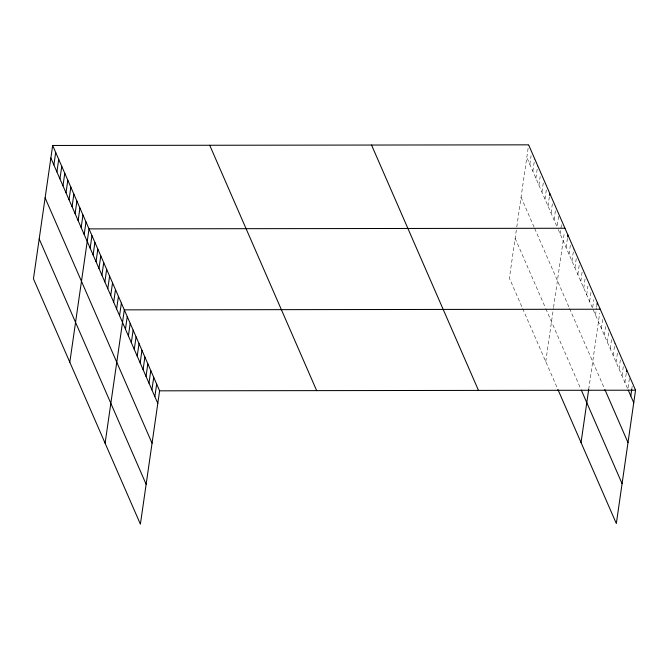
<?xml version="1.0" encoding="UTF-8"?>
<svg xmlns="http://www.w3.org/2000/svg" width="669" height="669" viewBox="0 0 669 669"><rect width="100%" height="100%" fill="white"/><g stroke="black" fill="none" stroke-linecap="round" stroke-linejoin="round"><path stroke-width="0.5" stroke-dasharray="3.35 2.51" d="M516.326 230.094L509.393 278.17L522.272 307.715M516.769 227.017L528.61 144.839M529.831 164.331L531.086 155.651M532.859 171.281L534.665 158.745M535.894 178.238L537.7 165.695M538.921 185.188L540.176 176.507M541.949 192.137L543.621 180.563M544.984 199.094L546.648 187.521M548.011 206.044L549.542 195.432M551.039 212.993L552.711 201.419M554.074 219.942L555.738 208.368M558.632 216.288L557.101 226.9L526.804 157.382M560.129 233.849L561.801 222.275M545.753 361.594L553.422 308.384M553.572 307.355L564.41 232.118M566.099 247.547L567.63 236.943M569.043 254.295L570.716 242.722M571.987 261.044L573.793 248.508M574.922 267.792L576.594 256.219M577.865 274.541L579.672 261.997M580.809 281.281L582.473 269.716M583.744 288.03L585.559 275.494M586.688 294.778L587.942 286.098M589.632 301.527L591.296 289.953M592.709 307.314L593.821 299.595M595.51 315.024L596.489 308.267M596.623 307.305L597.041 304.412M588.712 389.35L599.7 313.092M601.398 328.512L603.062 316.947M604.333 335.261L605.587 326.581M607.276 342.01L609.083 329.474M610.22 348.758L611.884 337.184M613.155 355.507L614.962 342.971M616.099 362.255L617.763 350.681M619.042 369.004L620.707 357.43M621.978 375.744L623.784 363.208M624.921 382.492L626.452 371.889M629.387 378.637L627.865 389.241L593.303 309.964M631.779 389.241L632.188 386.348M558.239 229.5L592.207 307.431M521.059 197.238L534.314 227.652M534.69 228.522L569.185 307.648M569.553 308.493L604.475 388.622M515.138 238.315L545.436 307.832M545.82 308.702L580.909 389.207M522.648 308.585L557.52 388.58"/><path stroke-width="1" d="M52.667 145.474L33.45 278.797L140.39 524.162L159.607 390.83L52.667 145.474L528.61 144.839L635.55 390.203L616.333 523.526L557.887 389.425M53.888 164.959L55.694 152.423M56.915 171.908L58.721 159.373M59.942 178.866L61.757 166.322M62.978 185.815L64.784 173.279M66.005 192.764L67.812 180.229M69.032 199.722L70.847 187.178M72.068 206.671L73.874 194.135M75.095 213.62L76.902 201.085M78.122 220.578L79.937 208.034M81.158 227.527L82.964 214.992M84.185 234.476L85.992 221.941M69.81 362.222L89.027 228.89L564.971 228.263M90.156 248.174L91.962 235.639M93.1 254.922L94.906 242.387M96.043 261.671L97.85 249.136M98.979 268.42L100.785 255.884M101.922 275.168L103.728 262.624M104.866 281.917L106.672 269.373M107.801 288.657L109.607 276.121M110.745 295.405L112.551 282.87M113.688 302.154L115.494 289.618M116.623 308.902L118.43 296.367M119.567 315.651L121.373 303.116M105.1 443.187L124.317 309.856L600.26 309.229M125.446 329.148L127.252 316.604M128.389 335.888L130.196 323.353M131.333 342.637L133.139 330.101M134.268 349.385L136.075 336.85M137.212 356.134L139.018 343.598M140.155 362.882L141.962 350.347M143.091 369.631L144.897 357.087M146.034 376.379L147.841 363.836M148.978 383.12L150.784 370.584M151.913 389.868L153.719 377.333M154.857 396.617L156.663 384.081M549.542 195.432L549.818 193.508M567.63 236.943L567.906 235.011M597.041 304.412L597.317 302.48M581.043 442.56L588.712 389.35M626.452 371.889L626.728 369.957M630.8 395.989L631.779 389.241M159.607 390.83L635.55 390.203M628.233 390.086L633.744 402.738M604.843 389.467L627.999 442.602M581.277 390.052L622.078 483.67M371.546 145.048L478.486 390.403M209.723 145.265L316.663 390.621M50.852 158.009L157.8 403.365M45.116 197.873L152.055 443.229M39.195 238.942L146.135 484.297"/></g></svg>
